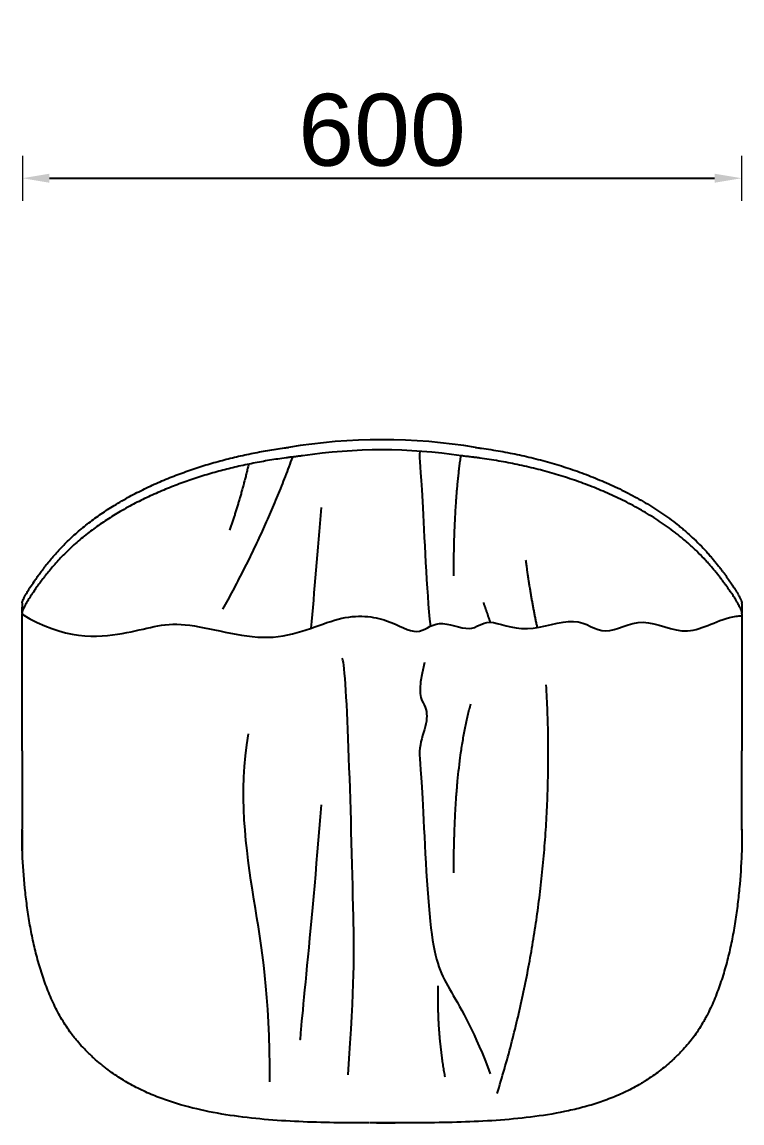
# Model space of a CAD drawing. Header units: millimetres. Extents: x 9689 to 29928, y 170 to 2690.
# Drawn here: x 28060 to 28661, y 709 to 1628 of the extents above; entities that cross this region are included whole.
import ezdxf

# ---------------------------------------------------------------- set-up
doc = ezdxf.new("R2010")
doc.units = ezdxf.units.MM
doc.layers.add('_QUOTE', color=1, linetype='Continuous', lineweight=9)
doc.layers.add('Make2D$Visibile$Curve', color=7, linetype='Continuous', true_color=0x000000)
doc.styles.get("Standard").update_dxf_attribs({"font": 'arial.ttf'})
doc.dimstyles.new('1_1', dxfattribs={"dimscale": 15, "dimtxt": 4, "dimasz": 1.5, "dimexe": 1.25, "dimexo": 2, "dimtad": 1, "dimtih": 1, "dimtoh": 1, "dimdec": 0, "dimtxsty": 'Standard', "dimcen": 2.5, "dimclrd": 256, "dimclre": 256, "dimclrt": 256, "dimadec": 0, "dimazin": 0, "dimtfac": 1, "dimtdec": 0, "dimtmove": 0, "dimatfit": 3, "dimfxl": 1.25, "dimfxlon": 1, "dimlwe": 0, "dimarcsym": 0})

# ---------------------------------------------------------------- blocks, each defined once
blk = doc.blocks.new('*D39')
at = {"layer": '_QUOTE', "lineweight": 0, "transparency": 16777216}
for p, q in [((28060.26, 1516.35), (28060.26, 1478.85)), ((28660.26, 1516.35), (28660.26, 1478.85))]:
    blk.add_line(p, q, dxfattribs=at)
at = {"layer": '_QUOTE', "lineweight": -2, "transparency": 16777216}
blk.add_line((28082.76, 1497.6), (28637.76, 1497.6), dxfattribs=at)
at = {"layer": '_QUOTE', "transparency": 16777216}
for points in [[(28082.76, 1501.35), (28082.76, 1493.85), (28060.26, 1497.6)], [(28637.76, 1501.35), (28637.76, 1493.85), (28660.26, 1497.6)]]:
    blk.add_solid(points, dxfattribs=at)
at = {"layer": 'Defpoints', "color": 0, "transparency": 16777216}
for p in [(28060.26, 1627.93), (28660.26, 1627.93), (28660.26, 1497.6)]:
    blk.add_point(p, dxfattribs=at)
at = {"layer": '_QUOTE', "transparency": 16777216, "insert": (28360.26, 1537.61), "char_height": 60, "attachment_point": 5}
blk.add_mtext('600', dxfattribs=at)

msp = doc.modelspace()

# ---------------------------------------------------------------- linework, layer by layer
for centre, radius, start, end in [((28360.23754, 801.8342), 477.59819, 80.60139266, 99.39860607), ((28360.23738, 828.91368), 442.02255, 81.36646184, 98.63363781)]:
    msp.add_arc(centre, radius, start, end)
at = {"color": 0}
for points, knots in [([(28391.80873, 1269.8073), (28391.0615, 1262.91496), (28393.57778, 1249.15277), (28397.31548, 1153.68597), (28400.5894, 1123.75191)], [3.011784497, 3.011784497, 3.011784497, 3.011784497, 4, 4.959111108, 4.959111108, 4.959111108, 4.959111108]), ([(28331.88974, 749.37652), (28337.56329, 826.33342), (28335.63075, 928.21805), (28330.79931, 1096.1395), (28326.93418, 1097.10543)], [0, 0, 0, 0, 1, 4, 4, 4, 4])]:
    msp.add_open_spline(points, degree=3, knots=knots, dxfattribs=at)
for points, degree in [([(28285.51153, 1264.96886), (28261.69958, 1199.74985), (28227.22567, 1138.08346)], 2), ([(28248.9612, 1258.99657), (28242.23418, 1230.16854), (28233.01515, 1204.05801)], 2), ([(28420.14167, 1165.88734), (28420.14167, 1224.18818), (28426.06027, 1266.00782)], 2), ([(28309.41841, 1222.7508), (28306.6877, 1187.26515), (28303.61289, 1152.35277), (28300.81065, 1122.05902)], 3), ([(28480.05523, 1178.89612), (28483.84081, 1149.62585), (28489.6469, 1122.63977)], 2), ([(28444.78844, 1143.5351), (28447.54687, 1135.30104), (28450.47116, 1127.12556)], 2), ([(28456.32394, 733.89076), (28507.31805, 898.7864), (28497.3381, 1075.03108)], 2), ([(28420.14167, 917.9154), (28420.14167, 1008.28769), (28434.36301, 1059.05864)], 2), ([(28266.69029, 743.6024), (28266.69029, 818.97749), (28253.38369, 889.91874), (28240.07709, 985.24606), (28248.94815, 1034.01817)], 3), ([(28309.41841, 974.77886), (28301.29195, 869.1753), (28290.11804, 768.64881), (28292.14967, 779.81843)], 3)]:
    msp.add_open_spline(points, degree=degree)
msp.add_open_spline([(28059.9002, 1133.80661), (28094.72043, 1112.47339), (28151.41655, 1115.86311), (28189.11858, 1132.48997), (28268.95822, 1104.77853), (28326.62015, 1135.81533), (28366.53998, 1130.27305), (28390.93541, 1113.64619), (28405.3509, 1131.38151), (28436.39964, 1116.97156), (28446.37959, 1132.48997), (28479.64611, 1115.86311), (28524.00144, 1134.70689), (28545.07023, 1112.53773), (28577.22786, 1134.70689), (28614.92989, 1111.42927), (28642.24062, 1130.92944), (28658.89582, 1132.52631), (28660.57458, 1132.60795)], degree=3, knots=[0, 0, 0, 0, 1, 2, 3, 4, 5, 6, 7, 8, 9, 10, 11, 12, 13, 14, 15, 15.111059775, 15.111059775, 15.111059775, 15.111059775])
for points, degree in [([(28395.79933, 1093.48908), (28388.77644, 1067.09062), (28397.47296, 1058.58445), (28398.43928, 1043.33201), (28389.74271, 1021.91991), (28393.60784, 1001.47997), (28399.40555, 851.76335), (28414.8661, 823.75187), (28438.05696, 784.14942), (28450.6187, 750.34244)], 3), ([(28412.93357, 747.44469), (28406.16953, 785.11532), (28407.13585, 823.75187)], 2)]:
    msp.add_open_spline(points, degree=degree, dxfattribs=at)
at = {"layer": 'Make2D$Visibile$Curve', "color": 0, "lineweight": -2}
for points, knots in [([(28059.9006, 1143.41486), (28059.90142, 1143.41496), (28059.90335, 1143.42385), (28059.91324, 1143.46678), (28059.92848, 1143.53207), (28059.97633, 1143.70263), (28060.04114, 1143.90981), (28060.10432, 1144.09425), (28060.217, 1144.40852), (28060.31593, 1144.66851), (28060.58092, 1145.31176), (28060.74682, 1145.69506), (28061.16964, 1146.60937), (28061.42634, 1147.14006), (28062.06117, 1148.37951), (28062.4391, 1149.08792), (28063.35591, 1150.72361), (28063.89471, 1151.65056), (28064.86184, 1153.24634), (28065.21093, 1153.81276), (28065.97002, 1155.02267), (28066.37994, 1155.66636), (28067.71372, 1157.72494), (28068.74142, 1159.26861), (28070.54234, 1161.89352), (28071.18592, 1162.8208), (28072.56673, 1164.77901), (28073.3039, 1165.80997), (28074.87785, 1167.97488), (28075.71447, 1169.11003), (28077.49027, 1171.47156), (28078.42931, 1172.69817), (28080.41019, 1175.23162), (28081.45202, 1176.53648), (28083.6365, 1179.2067), (28084.77864, 1180.57095), (28087.16034, 1183.33755), (28088.39864, 1184.74046), (28090.96753, 1187.56368), (28092.2973, 1188.98427), (28095.04036, 1191.82585), (28096.45393, 1193.24718), (28099.35731, 1196.07479), (28100.84739, 1197.48184), (28103.89503, 1200.27045), (28105.45364, 1201.65263), (28108.63001, 1204.38264), (28110.24885, 1205.73152), (28115.18319, 1209.71917), (28118.5801, 1212.30075), (28123.7897, 1216.03736), (28127.31978, 1218.49516), (28132.64317, 1222.00146), (28138.59192, 1225.70628), (28142.6665, 1228.09459), (28148.99438, 1231.69248), (28153.16999, 1233.92989), (28161.6162, 1238.20936), (28165.88444, 1240.24994), (28174.49766, 1244.14335), (28178.84377, 1245.99658), (28187.60052, 1249.52238), (28192.0124, 1251.19546), (28200.89539, 1254.36838), (28205.36535, 1255.868), (28214.35961, 1258.69997), (28218.88269, 1260.03188), (28227.97528, 1262.53378), (28232.54435, 1263.70322), (28241.72379, 1265.88542), (28246.33327, 1266.89803), (28255.58747, 1268.77179), (28260.23144, 1269.63305), (28269.54849, 1271.21027), (28274.22223, 1271.92633), (28279.49163, 1272.65354), (28280.0777, 1272.73335), (28281.1908, 1272.88257), (28281.71764, 1272.95288), (28282.24482, 1273.02118)], [-1017.242076167, -1017.242076167, -1017.242076167, -1017.242076167, -1009.560647328, -1009.560647328, -1000.41474029, -993.89428574, -987.373831189, -980.853376639, -980.853376639, -967.812467539, -967.812467539, -954.771558439, -954.771558439, -941.730649339, -941.730649339, -928.689740239, -928.689740239, -915.648831138, -915.648831138, -909.128376588, -909.128376588, -902.607922038, -902.607922038, -889.567012938, -889.567012938, -883.046558388, -883.046558388, -876.526103838, -876.526103838, -870.005649288, -870.005649288, -863.485194738, -863.485194738, -856.964740188, -856.964740188, -850.444285638, -850.444285638, -843.923831088, -843.923831088, -837.403376537, -837.403376537, -830.882921987, -830.882921987, -824.362467437, -824.362467437, -817.842012887, -817.842012887, -811.321558337, -811.321558337, -798.280649237, -798.280649237, -791.760194687, -785.239740137, -778.719285587, -771.215981278, -771.215981278, -757.19222242, -757.19222242, -743.168463561, -743.168463561, -729.144704703, -729.144704703, -715.120945845, -715.120945845, -701.097186986, -701.097186986, -687.073428128, -687.073428128, -673.049669269, -673.049669269, -659.025910411, -659.025910411, -645.002151553, -645.002151553, -630.978392694, -630.978392694, -629.225422837, -629.225422837, -627.649014809, -627.649014809, -627.649014809, -627.649014809]), ([(28438.23027, 1273.02118), (28438.55475, 1272.97909), (28438.87998, 1272.93599), (28440.53697, 1272.71582), (28441.86849, 1272.53311), (28445.86113, 1271.968), (28448.51837, 1271.56877), (28456.47805, 1270.30156), (28461.76707, 1269.36399), (28472.30213, 1267.29487), (28477.54761, 1266.16317), (28487.98725, 1263.69711), (28493.18086, 1262.36291), (28503.50872, 1259.48309), (28508.6416, 1257.93848), (28518.83906, 1254.62973), (28523.90249, 1252.86656), (28533.95069, 1249.11282), (28538.93492, 1247.12262), (28548.81152, 1242.90467), (28553.70386, 1240.67703), (28563.37801, 1235.9711), (28568.15943, 1233.49312), (28577.58473, 1228.27002), (28582.22671, 1225.52571), (28589.05175, 1221.19893), (28591.30242, 1219.72234), (28595.7502, 1216.69811), (28597.94587, 1215.15147), (28602.27137, 1211.98967), (28604.40079, 1210.37509), (28607.53845, 1207.90351), (28609.60052, 1206.2487), (28612.67626, 1203.68134), (28615.80918, 1200.96435), (28617.96454, 1199.01287), (28621.25848, 1195.95518), (28623.29707, 1193.97722), (28627.21461, 1190.00995), (28629.09404, 1188.02141), (28631.78032, 1185.06478), (28632.65361, 1184.08364), (28634.35358, 1182.13737), (28635.18068, 1181.17234), (28636.78654, 1179.26513), (28637.5653, 1178.32283), (28639.0744, 1176.46807), (28639.80382, 1175.55638), (28641.21361, 1173.76735), (28641.89331, 1172.89158), (28643.20289, 1171.18203), (28643.83241, 1170.34866), (28645.04192, 1168.72713), (28645.62199, 1167.93938), (28646.73333, 1166.41479), (28647.26453, 1165.67759), (28648.78827, 1163.54211), (28649.71027, 1162.21901), (28651.38511, 1159.77733), (28652.13856, 1158.65623), (28653.49981, 1156.59295), (28654.10808, 1155.64962), (28655.20248, 1153.91657), (28655.6888, 1153.12689), (28656.56025, 1151.67858), (28656.9456, 1151.01971), (28657.63292, 1149.81377), (28657.93493, 1149.26667), (28658.47055, 1148.2687), (28658.70418, 1147.81773), (28659.11528, 1146.99963), (28659.29277, 1146.6324), (28659.52459, 1146.13681), (28659.66797, 1145.82402), (28659.85041, 1145.41033), (28660.13055, 1144.74806), (28660.27663, 1144.36019), (28660.4643, 1143.82704), (28660.51756, 1143.63976), (28660.5669, 1143.44955), (28660.57284, 1143.41501), (28660.57445, 1143.41486)], [-492.172422154, -492.172422154, -492.172422154, -492.172422154, -491.200251074, -491.200251074, -487.209448719, -487.209448719, -479.227844011, -479.227844011, -463.264634594, -463.264634594, -447.301425176, -447.301425176, -431.338215759, -431.338215759, -415.375006342, -415.375006342, -399.411796925, -399.411796925, -383.448587507, -383.448587507, -367.48537809, -367.48537809, -351.522168673, -351.522168673, -335.558959256, -335.558959256, -327.577354547, -327.577354547, -319.595749839, -319.595749839, -311.61414513, -311.61414513, -307.623342776, -303.632540421, -299.641738067, -294.464436605, -294.464436605, -285.296332789, -285.296332789, -276.128228973, -276.128228973, -271.544177065, -271.544177065, -266.960125157, -266.960125157, -262.376073249, -262.376073249, -257.792021341, -257.792021341, -253.207969432, -253.207969432, -248.623917524, -248.623917524, -244.039865616, -244.039865616, -239.455813708, -239.455813708, -230.287709892, -230.287709892, -221.119606076, -221.119606076, -211.95150226, -211.95150226, -202.783398443, -202.783398443, -193.615294627, -193.615294627, -184.447190811, -184.447190811, -175.279086995, -175.279086995, -166.110983179, -166.110983179, -161.526931271, -156.942879363, -152.358827454, -137.372045418, -137.372045418, -117.801211473, -117.801211473, -102.599232173, -102.599232173, -102.599232173, -102.599232173]), ([(28293.8828, 1265.92742), (28293.36666, 1265.87322), (28292.8502, 1265.81762), (28291.75765, 1265.6979), (28291.18107, 1265.63408), (28289.45081, 1265.43921), (28288.29857, 1265.30537), (28285.99423, 1265.02944), (28284.84177, 1264.8873), (28283.11639, 1264.66823), (28282.54089, 1264.59412), (28281.39053, 1264.44387), (28280.81564, 1264.36774), (28275.6425, 1263.67307), (28271.05413, 1262.9893), (28261.9054, 1261.48403), (28257.34371, 1260.66217), (28248.25253, 1258.8752), (28243.72232, 1257.90972), (28234.70008, 1255.83004), (28230.20715, 1254.7158), (28221.26456, 1252.33277), (28216.81444, 1251.06418), (28207.96138, 1248.36724), (28203.55995, 1246.9391), (28194.81049, 1243.91764), (28190.46245, 1242.32414), (28181.82895, 1238.96577), (28177.54354, 1237.20099), (28169.04245, 1233.49132), (28164.82848, 1231.54721), (28156.48348, 1227.46955), (28152.35222, 1225.33562), (28146.09558, 1221.91044), (28142.03025, 1219.61472), (28136.23932, 1216.15113), (28130.56642, 1212.5626), (28126.90546, 1210.10542), (28121.44983, 1206.33488), (28117.8957, 1203.7274), (28112.72191, 1199.6856), (28111.02426, 1198.31698), (28107.68992, 1195.54184), (28106.05357, 1194.13565), (28102.85041, 1191.29293), (28101.28336, 1189.8562), (28098.22789, 1186.96475), (28096.73917, 1185.50957), (28093.84874, 1182.59473), (28092.44651, 1181.13523), (28089.73689, 1178.23151), (28088.4291, 1176.78673), (28085.91458, 1173.93232), (28084.70727, 1172.52375), (28082.3996, 1169.764), (28081.29846, 1168.41391), (28079.20532, 1165.79107), (28078.21331, 1164.51969), (28076.33786, 1162.07224), (28075.45509, 1160.89579), (28073.79526, 1158.64815), (28073.01836, 1157.57727), (28071.56504, 1155.54338), (28070.88845, 1154.57985), (28068.9973, 1151.84783), (28067.92116, 1150.23782), (28066.52833, 1148.08956), (28066.10081, 1147.41749), (28065.31063, 1146.15326), (28064.94773, 1145.56073), (28063.94424, 1143.89089), (28063.38738, 1142.91968), (28062.44309, 1141.2062), (28062.05569, 1140.46403), (28061.40762, 1139.16649), (28061.14711, 1138.61131), (28060.72042, 1137.6561), (28060.55441, 1137.25636), (28060.29131, 1136.58659), (28060.19438, 1136.31654), (28060.08535, 1135.99088), (28060.02497, 1135.80062), (28059.96398, 1135.58557), (28059.9228, 1135.41891), (28059.90991, 1135.35251), (28059.90204, 1135.30877), (28059.90071, 1135.29946), (28059.90008, 1135.2992), (28059.90002, 1135.30081), (28059.90001, 1135.30397)], [-505.941889828, -505.941889828, -505.941889828, -505.941889828, -504.360729668, -504.360729668, -502.592519336, -502.592519336, -499.056098673, -499.056098673, -495.519678009, -495.519678009, -493.751467678, -493.751467678, -491.983257346, -491.983257346, -477.837574692, -477.837574692, -463.691892038, -463.691892038, -449.546209384, -449.546209384, -435.40052673, -435.40052673, -421.254844077, -421.254844077, -407.109161423, -407.109161423, -392.963478769, -392.963478769, -378.817796115, -378.817796115, -364.672113461, -364.672113461, -350.526430807, -350.526430807, -342.95789211, -336.380748153, -329.803604197, -323.22646024, -323.22646024, -310.072172327, -310.072172327, -303.49502837, -303.49502837, -296.917884414, -296.917884414, -290.340740457, -290.340740457, -283.7635965, -283.7635965, -277.186452544, -277.186452544, -270.609308587, -270.609308587, -264.032164631, -264.032164631, -257.455020674, -257.455020674, -250.877876717, -250.877876717, -244.300732761, -244.300732761, -237.723588804, -237.723588804, -231.146444848, -231.146444848, -217.992156934, -217.992156934, -211.415012978, -211.415012978, -204.837869021, -204.837869021, -191.683581108, -191.683581108, -178.529293195, -178.529293195, -165.375005281, -165.375005281, -152.220717368, -152.220717368, -139.066429455, -139.066429455, -132.489285498, -125.912141542, -119.334997585, -110.109575225, -110.109575225, -102.208292067, -102.208292067, -98.80174057, -98.80174057, -98.80174057, -98.80174057]), ([(28660.57478, 1135.29928), (28660.57389, 1135.29935), (28660.56964, 1135.3364), (28660.5246, 1135.53638), (28660.47557, 1135.72747), (28660.29971, 1136.26368), (28660.16061, 1136.65551), (28659.89736, 1137.30916), (28659.71327, 1137.74573), (28659.56978, 1138.07123), (28659.33578, 1138.5904), (28659.15566, 1138.97574), (28658.73562, 1139.83639), (28658.49575, 1140.31164), (28657.94278, 1141.36516), (28657.62958, 1141.94364), (28656.91358, 1143.21979), (28656.51065, 1143.91767), (28655.59538, 1145.45261), (28655.08283, 1146.28995), (28653.92505, 1148.12692), (28653.27954, 1149.12702), (28651.82968, 1151.31526), (28651.02512, 1152.50393), (28649.23068, 1155.09254), (28648.24084, 1156.49208), (28646.60061, 1158.75338), (28646.02825, 1159.5337), (28644.83003, 1161.14705), (28644.20414, 1161.97973), (28642.89839, 1163.69232), (28642.21803, 1164.57306), (28640.80341, 1166.37727), (28640.0687, 1167.30123), (28638.54516, 1169.18517), (28637.75637, 1170.14543), (28636.1262, 1172.09565), (28635.28474, 1173.08478), (28633.55, 1175.08508), (28632.65747, 1176.09618), (28630.82285, 1178.13136), (28629.881, 1179.15553), (28626.98543, 1182.23743), (28624.96162, 1184.30473), (28620.74926, 1188.4126), (28618.56215, 1190.45302), (28615.02652, 1193.60247), (28612.73939, 1195.58888), (28609.31382, 1198.43004), (28606.29545, 1200.83878), (28604.21131, 1202.44212), (28601.07587, 1204.80916), (28598.94792, 1206.35747), (28594.63518, 1209.38478), (28592.44909, 1210.86518), (28588.0255, 1213.75896), (28585.78954, 1215.17139), (28579.01484, 1219.30968), (28574.41293, 1221.9345), (28565.08128, 1226.92775), (28560.35086, 1229.29688), (28550.78658, 1233.79509), (28545.95385, 1235.92364), (28536.20104, 1239.95401), (28531.28224, 1241.85522), (28521.36876, 1245.4413), (28516.37692, 1247.12519), (28506.32568, 1250.28554), (28501.26867, 1251.76101), (28491.09685, 1254.51236), (28485.98457, 1255.787), (28475.70976, 1258.14439), (28470.54882, 1259.22649), (28460.18652, 1261.20586), (28454.98549, 1262.10317), (28447.15978, 1263.31643), (28444.54778, 1263.69873), (28440.62305, 1264.24), (28439.31476, 1264.41492), (28437.67707, 1264.62707), (28437.34967, 1264.66914), (28436.69457, 1264.75264), (28436.36672, 1264.79409), (28435.38418, 1264.91731), (28434.72833, 1264.9982), (28432.76097, 1265.23683), (28431.44901, 1265.39057), (28429.47985, 1265.61345), (28428.82355, 1265.68622), (28427.64118, 1265.81589), (28427.11639, 1265.87231), (28426.59119, 1265.92753)], [-1021.714802098, -1021.714802098, -1021.714802098, -1021.714802098, -1005.81442341, -1005.81442341, -986.09509313, -986.09509313, -970.994596868, -966.375762849, -961.756928831, -957.138094812, -957.138094812, -947.900426774, -947.900426774, -938.662758737, -938.662758737, -929.4250907, -929.4250907, -920.187422662, -920.187422662, -910.949754625, -910.949754625, -901.712086587, -901.712086587, -892.47441855, -892.47441855, -883.236750512, -883.236750512, -878.617916494, -878.617916494, -873.999082475, -873.999082475, -869.380248456, -869.380248456, -864.761414438, -864.761414438, -860.142580419, -860.142580419, -855.5237464, -855.5237464, -850.904912381, -850.904912381, -846.286078363, -846.286078363, -837.048410325, -837.048410325, -827.810742288, -827.810742288, -822.594157354, -818.57307425, -814.551991146, -810.530908042, -810.530908042, -802.488741834, -802.488741834, -794.446575626, -794.446575626, -786.404409417, -786.404409417, -770.320077001, -770.320077001, -754.235744584, -754.235744584, -738.151412168, -738.151412168, -722.067079751, -722.067079751, -705.982747335, -705.982747335, -689.898414918, -689.898414918, -673.814082502, -673.814082502, -657.729750085, -657.729750085, -641.645417669, -641.645417669, -633.603251461, -633.603251461, -629.582168357, -629.582168357, -628.576897581, -628.576897581, -627.571626804, -627.571626804, -625.561085252, -625.561085252, -621.540002148, -621.540002148, -619.529460596, -619.529460596, -617.92232441, -617.92232441, -617.92232441, -617.92232441]), ([(28059.90059, 1142.87777), (28059.90059, 1142.79458), (28059.90059, 1142.73113), (28059.90059, 1142.70478), (28059.90058, 1142.70037), (28059.90059, 1142.697), (28059.90068, 1142.69476)], [-1040.012028655, -1040.012028655, -1040.012028655, -1040.012028655, -1022.860234616, -1022.860234616, -1022.860234616, -1020.004892006, -1020.004892006, -1020.004892006, -1020.004892006]), ([(28660.57385, 1142.69151), (28660.57431, 1142.69147), (28660.57442, 1142.69426), (28660.57444, 1142.70058), (28660.57445, 1142.70169), (28660.57445, 1142.7029), (28660.57445, 1142.73138), (28660.57445, 1142.96824), (28660.57445, 1143.41485), (28660.57445, 1143.41486)], [-102.599232173, -102.599232173, -102.599232173, -102.599232173, -98.230377529, -98.230377529, -97.39029736, -97.39029736, -97.39029736, -77.452531284, -37.759521053, -37.759521053, -37.759521053, -37.759521053]), ([(28059.90047, 1019.9269), (28059.90045, 1025.89048), (28059.90043, 1031.86226), (28059.90039, 1040.83746), (28059.90038, 1043.83292), (28059.90036, 1049.8279), (28059.90035, 1052.82867), (28059.90032, 1058.83467), (28059.90031, 1061.83946), (28059.90029, 1067.85122), (28059.90028, 1070.85686), (28059.90026, 1076.86115), (28059.90025, 1079.85943), (28059.90023, 1085.82994), (28059.90022, 1088.80287), (28059.90021, 1094.6866), (28059.9002, 1097.59836), (28059.9002, 1103.29308), (28059.90019, 1106.07591), (28059.9002, 1110.06955), (28059.9002, 1111.36971), (28059.90021, 1113.89095), (28059.90021, 1115.11195), (28059.90022, 1117.45601), (28059.90022, 1118.57872), (28059.90024, 1120.71036), (28059.90025, 1121.71892), (28059.90026, 1123.61112), (28059.90027, 1124.49459), (28059.90029, 1126.13241), (28059.9003, 1126.88652), (28059.90034, 1128.95959), (28059.90037, 1130.08668), (28059.90043, 1131.90146), (28059.90046, 1132.59156), (28059.90053, 1133.62406), (28059.90056, 1133.96741), (28059.9006, 1134.17646)], [-150.971372307, -150.971372307, -150.971372307, -150.971372307, -132.099950768, -132.099950768, -122.664239999, -122.664239999, -113.22852923, -113.22852923, -103.792818461, -103.792818461, -94.357107692, -94.357107692, -84.921396922, -84.921396922, -75.485686153, -75.485686153, -66.049975384, -66.049975384, -56.614264615, -56.614264615, -51.89640923, -51.89640923, -47.178553846, -47.178553846, -42.460698461, -42.460698461, -37.742843077, -37.742843077, -33.024987692, -33.024987692, -28.307132307, -28.307132307, -18.871421538, -18.871421538, -9.435710769, -9.435710769, 0, 0, 0, 0]), ([(28059.90064, 1134.6097), (28059.90065, 1134.64477), (28059.90069, 1134.87222), (28059.90078, 1135.30858), (28059.90078, 1135.30858)], [-93.021914057, -93.021914057, -93.021914057, -93.021914057, -78.295461012, -37.36300692, -37.36300692, -37.36300692, -37.36300692]), ([(28660.57426, 1135.30857), (28660.57427, 1135.30857), (28660.57436, 1134.83398), (28660.57441, 1134.60651), (28660.57442, 1134.58349), (28660.57442, 1134.58299), (28660.57442, 1134.58252), (28660.57442, 1134.58033), (28660.57441, 1134.57895), (28660.57439, 1134.57794)], [-1086.496528039, -1086.496528039, -1086.496528039, -1086.496528039, -1045.564014202, -1025.959975758, -1025.959975758, -1025.959975758, -1025.533753691, -1025.533753691, -1023.890476014, -1023.890476014, -1023.890476014, -1023.890476014]), ([(28349.43866, 709.32901), (28344.54994, 709.32897), (28339.66252, 709.34565), (28329.89021, 709.42084), (28325.00828, 709.47864), (28310.37306, 709.73228), (28300.6356, 710.00476), (28281.24715, 710.88251), (28271.59552, 711.48815), (28252.43236, 713.1829), (28242.9204, 714.27205), (28224.11542, 717.10065), (28214.82162, 718.83996), (28196.56582, 723.15596), (28187.60507, 725.73381), (28174.53332, 730.38965), (28170.23925, 732.07289), (28161.80336, 735.73132), (28157.65931, 737.70767), (28151.58236, 740.9093), (28149.58022, 742.01588), (28145.62249, 744.31254), (28143.66941, 745.50238), (28139.81677, 747.96181), (28137.91689, 749.23059), (28134.17703, 751.84626), (28132.33631, 753.19355), (28130.07536, 754.92637), (28129.62427, 755.27643), (28128.72878, 755.97739), (28128.28115, 756.33104), (28126.95004, 757.39258), (28126.06928, 758.10829), (28123.45667, 760.27349), (28121.74921, 761.74475), (28119.24353, 763.99738), (28118.41611, 764.75743), (28117.19139, 765.90787), (28116.78473, 766.29419), (28115.97659, 767.07061), (28115.57535, 767.4609), (28114.37709, 768.6374), (28113.59001, 769.42028), (28112.42339, 770.60469), (28112.03626, 771.00166), (28111.26959, 771.79648), (28110.88735, 772.19717), (28108.99299, 774.20631), (28107.51555, 775.85052), (28105.3568, 778.38698), (28104.64616, 779.24511), (28103.24511, 780.98605), (28102.55272, 781.87102), (28100.50703, 784.56203), (28099.18183, 786.40768), (28096.60805, 790.20317), (28095.36101, 792.15023), (28092.94551, 796.13614), (28091.77698, 798.17505), (28089.52172, 802.32756), (28088.4333, 804.44323), (28086.33637, 808.73486), (28085.32697, 810.91223), (28083.38437, 815.31823), (28082.45207, 817.54463), (28079.76219, 824.29358), (28078.11677, 828.87131), (28075.09122, 838.1388), (28073.71242, 842.825), (28071.19359, 852.26796), (28070.05418, 857.02365), (28067.98929, 866.57702), (28067.06326, 871.37802), (28065.40301, 881.00165), (28064.66829, 885.82524), (28063.36838, 895.49124), (28062.80375, 900.32986), (28061.33715, 914.86014), (28060.66194, 924.5597), (28060.19186, 935.06622), (28060.15738, 935.87441), (28060.12455, 936.6826)], [-466.399057412, -466.399057412, -466.399057412, -466.399057412, -451.824086868, -451.824086868, -437.249116324, -437.249116324, -408.099175236, -408.099175236, -378.949234147, -378.949234147, -349.799293059, -349.799293059, -320.649351971, -320.649351971, -291.499410883, -291.499410883, -276.924440339, -276.924440339, -262.349469794, -262.349469794, -255.061984522, -255.061984522, -247.77449925, -247.77449925, -240.487013978, -240.487013978, -233.199528706, -233.199528706, -231.377657388, -231.377657388, -229.55578607, -229.55578607, -225.912043434, -225.912043434, -218.624558162, -218.624558162, -214.980815526, -214.980815526, -213.158944208, -213.158944208, -211.33707289, -211.33707289, -207.693330254, -207.693330254, -205.871458936, -205.871458936, -204.049587618, -204.049587618, -196.762102346, -196.762102346, -193.11835971, -193.11835971, -189.474617074, -189.474617074, -182.187131802, -182.187131802, -174.89964653, -174.89964653, -167.612161258, -167.612161258, -160.324675985, -160.324675985, -153.037190713, -153.037190713, -145.749705441, -145.749705441, -131.174734897, -131.174734897, -116.599764353, -116.599764353, -102.024793809, -102.024793809, -87.449823265, -87.449823265, -72.874852721, -72.874852721, -58.299882177, -58.299882177, -29.149941088, -29.149941088, -26.720779331, -26.720779331, -26.720779331, -26.720779331]), ([(28660.37592, 936.6826), (28660.3442, 935.81492), (28660.31073, 934.94723), (28659.87893, 924.32092), (28659.2564, 914.5592), (28657.88638, 899.93094), (28657.35704, 895.05933), (28656.13365, 885.32519), (28655.43968, 880.46404), (28653.86737, 870.7662), (28652.98902, 865.92946), (28651.02374, 856.29251), (28649.93759, 851.49477), (28647.53117, 841.9613), (28646.21086, 837.22515), (28643.30861, 827.85521), (28641.72588, 823.2195), (28639.13238, 816.38184), (28638.23197, 814.12402), (28636.35241, 809.65253), (28635.37426, 807.4416), (28633.33763, 803.07989), (28632.27882, 800.92859), (28630.629, 797.75916), (28630.068, 796.71079), (28628.92672, 794.638), (28628.34465, 793.61037), (28626.56908, 790.56611), (28625.34239, 788.58063), (28622.80621, 784.71496), (28621.49604, 782.83438), (28618.79479, 779.18556), (28617.40306, 777.41618), (28614.54082, 773.98645), (28613.07086, 772.32594), (28610.80503, 769.88957), (28610.04061, 769.08794), (28608.87759, 767.89408), (28608.48822, 767.49854), (28607.7027, 766.7078), (28607.3082, 766.31444), (28606.51282, 765.52697), (28606.11304, 765.13412), (28605.30779, 764.34592), (28604.90349, 763.95333), (28603.68057, 762.78201), (28602.85716, 762.01195), (28598.69082, 758.20675), (28595.20974, 755.31654), (28587.98126, 749.81588), (28584.23272, 747.20362), (28579.40238, 744.11309), (28578.42862, 743.50362), (28576.46791, 742.30248), (28575.48122, 741.71367), (28572.49846, 739.9802), (28570.48513, 738.87127), (28564.37038, 735.67488), (28560.19653, 733.7186), (28551.69181, 730.12342), (28547.35724, 728.48419), (28538.56143, 725.48345), (28534.09791, 724.12221), (28525.06509, 721.64626), (28520.49637, 720.53176), (28506.66288, 717.51297), (28497.27437, 715.93083), (28478.28811, 713.40566), (28468.69227, 712.46261), (28449.36726, 711.02454), (28439.64293, 710.52992), (28420.11491, 709.82901), (28410.31323, 709.62283), (28395.58573, 709.43493), (28390.67192, 709.39351), (28383.29846, 709.35351), (28380.83972, 709.34406), (28377.15252, 709.33485), (28375.92227, 709.33262), (28374.07962, 709.33042), (28373.46351, 709.32988), (28372.5427, 709.32935), (28372.23403, 709.32922), (28371.77327, 709.32909), (28371.62118, 709.32906), (28350.00541, 709.32903), (28371.31279, 709.32902), (28371.19801, 709.32901), (28371.15878, 709.32901), (28371.10092, 709.32901), (28371.08223, 709.32901), (28371.044, 709.32901), (28371.02425, 709.32901), (28350.00541, 709.32901)], [-442.338718302, -442.338718302, -442.338718302, -442.338718302, -439.732081247, -439.732081247, -410.416609163, -410.416609163, -395.758873122, -395.758873122, -381.10113708, -381.10113708, -366.443401039, -366.443401039, -351.785664997, -351.785664997, -337.127928956, -337.127928956, -322.470192914, -322.470192914, -315.141324893, -315.141324893, -307.812456873, -307.812456873, -300.483588852, -300.483588852, -296.819154841, -296.819154841, -293.154720831, -293.154720831, -285.82585281, -285.82585281, -278.496984789, -278.496984789, -271.168116769, -271.168116769, -263.839248748, -263.839248748, -260.174814738, -260.174814738, -258.342597732, -258.342597732, -256.510380727, -256.510380727, -254.678163722, -254.678163722, -252.845946717, -252.845946717, -249.181512706, -249.181512706, -234.523776665, -234.523776665, -219.866040623, -219.866040623, -216.201606613, -216.201606613, -212.537172602, -212.537172602, -205.208304582, -205.208304582, -190.55056854, -190.55056854, -175.892832499, -175.892832499, -161.235096457, -161.235096457, -146.577360416, -146.577360416, -117.261888332, -117.261888332, -87.946416249, -87.946416249, -58.630944166, -58.630944166, -29.315472083, -29.315472083, -14.657736042, -14.657736042, -7.328868021, -7.328868021, -3.66443401, -3.66443401, -1.832217005, -1.832217005, -0.916108503, -0.916108503, -0.458054251, -0.458054251, -0.229027126, -0.229027126, -0.114513563, -0.114513563, -0.057256781, -0.057256781, 0, 0, 0, 0])]:
    msp.add_open_spline(points, degree=3, knots=knots, dxfattribs=at)
for points, degree in [([(28059.9006, 1143.41486), (28059.9006, 1143.41485), (28059.9006, 1143.11757), (28059.90059, 1142.91322)], 3), ([(28059.9006, 1143.41482), (28059.97393, 1143.41508), (28060.0477, 1143.41565), (28060.12195, 1143.41654)], 3), ([(28059.9006, 1142.69424), (28059.9006, 1142.6935), (28059.9006, 1142.69275), (28059.9006, 1142.692)], 3), ([(28059.9006, 1142.69127), (28059.90062, 1141.24744), (28059.90063, 1140.39597), (28059.90063, 1139.56482)], 3), ([(28059.9006, 1135.30858), (28059.9006, 1137.43682), (28059.90061, 1139.56506)], 2), ([(28059.90061, 1142.91223), (28059.90061, 1142.91256), (28059.90061, 1142.91289), (28059.90061, 1142.91322)], 3), ([(28660.35373, 1143.41655), (28660.42776, 1143.41566), (28660.50133, 1143.41508), (28660.57445, 1143.41481)], 3), ([(28660.57445, 1142.69152), (28660.57445, 1142.57039), (28660.57445, 1142.4312), (28660.57445, 1142.27191)], 3), ([(28660.57445, 1142.27191), (28660.57445, 1138.79024), (28660.57445, 1135.30857)], 2), ([(28059.90067, 1134.57598), (28059.90065, 1134.45979), (28059.90062, 1134.3272), (28059.9006, 1134.17646)], 3), ([(28059.90078, 1135.30858), (28059.96716, 1135.30865), (28060.0337, 1135.30894), (28060.10041, 1135.30945)], 3), ([(28660.37532, 1135.30946), (28660.44181, 1135.30895), (28660.50812, 1135.30865), (28660.57426, 1135.30857)], 3), ([(28660.57439, 1134.57794), (28660.57436, 1134.57661), (28660.5743, 1134.57592), (28660.57418, 1134.57593)], 3), ([(28660.57445, 1134.17646), (28660.57442, 1134.32707), (28660.5744, 1134.45956), (28660.57438, 1134.57567)], 3), ([(28660.57445, 1134.17646), (28660.57513, 1130.25578), (28660.57479, 1082.30732), (28660.57458, 1019.9269)], 3), ([(28059.90047, 1019.9269), (28059.90054, 998.38916), (28059.90059, 976.4047), (28059.90063, 954.34721)], 3), ([(28660.57442, 954.34721), (28660.57445, 976.4047), (28660.5745, 998.38916), (28660.57458, 1019.9269)], 3), ([(28059.90059, 953.67796), (28059.90069, 948.01433), (28059.96983, 942.34837), (28060.11849, 936.6826)], 3), ([(28060.12455, 936.6826), (28059.97168, 942.572), (28059.90077, 948.46058), (28059.90063, 954.34721)], 3), ([(28660.57442, 954.34721), (28660.57432, 948.46049), (28660.51229, 942.57207), (28660.37592, 936.6826)], 3), ([(28660.57445, 953.67797), (28660.57444, 953.90105), (28660.57443, 954.12413), (28660.57442, 954.34721)], 3)]:
    msp.add_open_spline(points, degree=degree, dxfattribs=at)

# ---------------------------------------------------------------- dimensions: what is measured, and where the dimension line sits
at = {"layer": '_QUOTE'}
dim = msp.add_aligned_dim(p1=(28060.25613, 1627.92572), p2=(28660.25606, 1627.92572), distance=-130.32361, text='600', dimstyle='1_1', dxfattribs=at)
dim.commit()
dim.dimension.update_dxf_attribs({"geometry": '*D39', "text_midpoint": (28360.25609, 1537.61149)})

doc.saveas('drawing.dxf')
